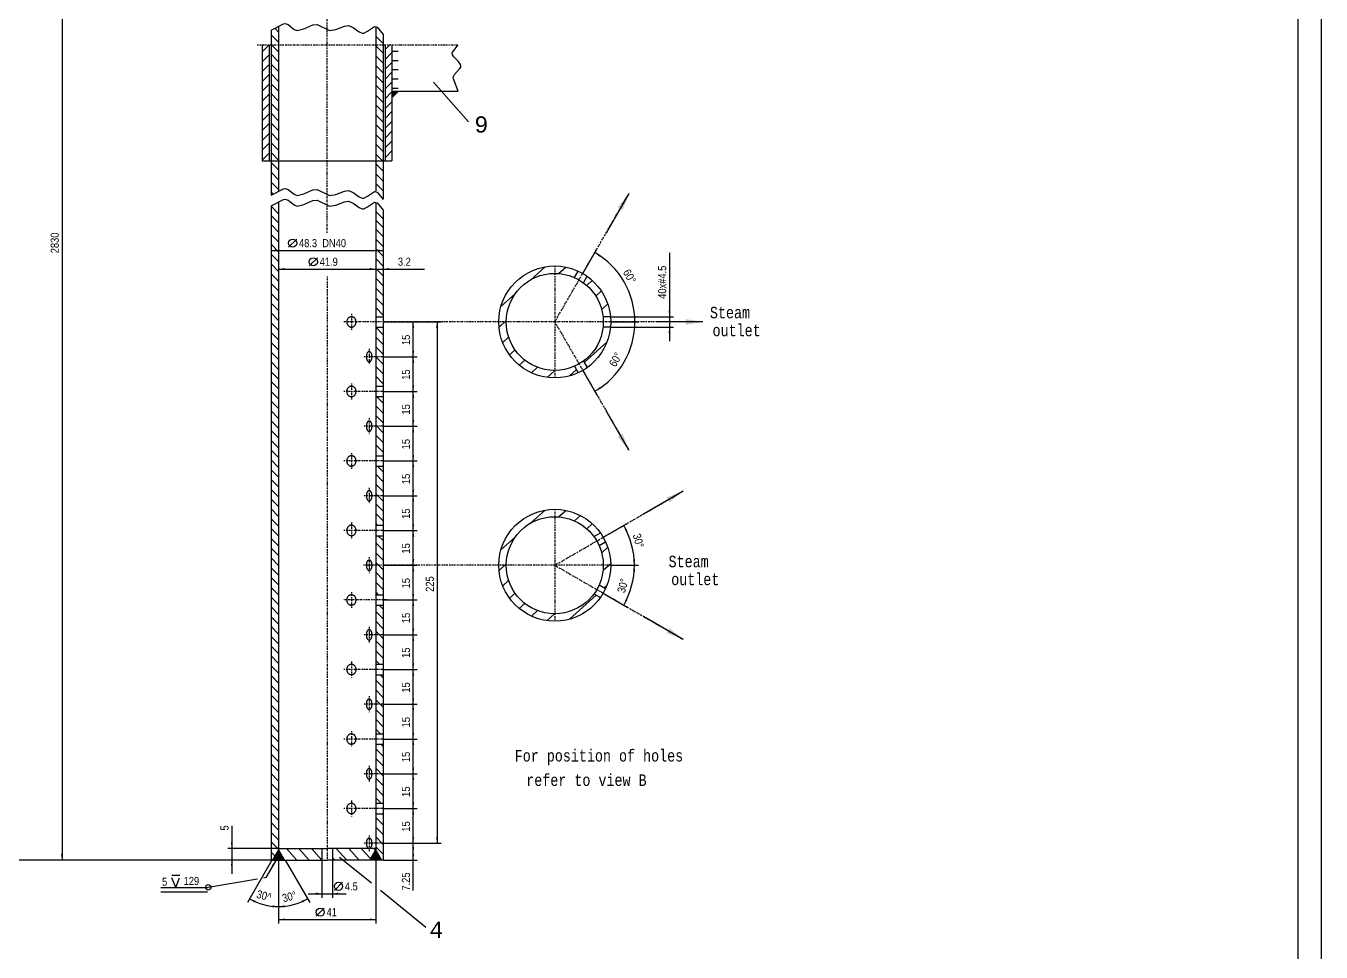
# Model space of a CAD drawing. Extents: x -1016 to 81, y 51 to 1250.
# Drawn here: x -734 to -176, y 479 to 879 of the extents above; entities that cross this region are included whole.
import ezdxf
from ezdxf.enums import TextEntityAlignment as Align

# ---------------------------------------------------------------- set-up
doc = ezdxf.new("R2010")
doc.units = 0
doc.header["$MEASUREMENT"] = 0
doc.linetypes.add('DASHDOT', pattern=[1, 0.5, -0.25, 0, -0.25])
doc.linetypes.add('HIDDEN', pattern=[0.375, 0.25, -0.125])
for name, color, linetype in [('1', 7, 'CONTINUOUS'), ('10', 7, 'CONTINUOUS'), ('15', 7, 'CONTINUOUS'), ('17', 7, 'CONTINUOUS')]:
    doc.layers.add(name, color=color, linetype=linetype)
doc.styles.add('MONOTXT', font='MONOTXT', dxfattribs={"height": 0.2})
doc.styles.get("Standard").update_dxf_attribs({"font": 'txt', "height": 0.2})

msp = doc.modelspace()

# ---------------------------------------------------------------- linework, layer by layer
at = {"layer": '1', "color": 253, "linetype": 'Continuous'}
msp.add_lwpolyline([(-1006.46, 70.59), (-185.46, 70.59), (-185.46, 1239.59), (-1006.46, 1239.59), (-1006.46, 70.59)], dxfattribs=at)
at = {"layer": '10', "color": 2, "linetype": 'DASHDOT'}
for p, q in [((-604.48, 789.27), (-604.48, 999.55)), ((-634.67, 870.28), (-547.89, 870.28)), ((-506.25, 750.76), (-474.29, 806.12)), ((-506.26, 774.91), (-506.25, 750.76)), ((-604.48, 770.38), (-604.48, 518.51)), ((-530.41, 750.76), (-597.31, 750.76)), ((-593.99, 754.19), (-593.99, 750.76)), ((-593.99, 750.76), (-593.99, 747.34)), ((-506.25, 750.76), (-530.41, 750.76)), ((-442.33, 750.76), (-506.25, 750.76)), ((-506.25, 750.76), (-474.29, 695.4)), ((-506.25, 750.76), (-506.25, 726.61)), ((-586.33, 739.18), (-586.33, 735.76)), ((-580.33, 735.76), (-588.84, 735.76)), ((-586.33, 735.76), (-586.33, 732.34)), ((-593.99, 724.19), (-593.99, 720.76)), ((-580.33, 720.76), (-597.31, 720.76)), ((-593.99, 720.76), (-593.99, 717.34)), ((-580.33, 705.76), (-588.84, 705.76)), ((-586.33, 709.18), (-586.33, 705.76)), ((-586.33, 705.76), (-586.33, 702.34)), ((-593.99, 694.18), (-593.99, 690.76)), ((-580.33, 690.76), (-597.32, 690.76)), ((-593.99, 690.76), (-593.99, 687.34)), ((-586.33, 679.18), (-586.33, 675.76)), ((-506.26, 645.76), (-450.89, 677.72)), ((-580.33, 675.76), (-588.84, 675.76)), ((-586.33, 675.76), (-586.33, 672.34)), ((-506.26, 669.91), (-506.26, 645.76)), ((-580.33, 660.76), (-597.32, 660.76)), ((-594, 664.19), (-594, 660.76)), ((-594, 660.76), (-594, 657.34)), ((-586.33, 649.18), (-586.33, 645.76)), ((-530.41, 645.76), (-588.84, 645.76)), ((-586.33, 645.76), (-586.33, 642.34)), ((-506.26, 645.76), (-530.41, 645.76)), ((-482.11, 645.76), (-506.26, 645.76)), ((-506.26, 645.76), (-450.89, 613.79)), ((-506.26, 645.76), (-506.26, 621.61)), ((-594, 634.18), (-594, 630.76)), ((-578.38, 630.76), (-597.33, 630.76)), ((-594, 630.76), (-594, 627.34)), ((-580.33, 615.76), (-588.84, 615.76)), ((-586.34, 619.18), (-586.34, 615.76)), ((-586.34, 615.76), (-586.34, 612.34)), ((-594, 604.18), (-594, 600.76)), ((-580.33, 600.76), (-597.33, 600.76)), ((-594, 600.76), (-594, 597.34)), ((-586.34, 589.19), (-586.34, 585.76)), ((-580.33, 585.76), (-588.84, 585.76)), ((-586.34, 585.76), (-586.34, 582.34)), ((-580.33, 570.76), (-597.33, 570.76)), ((-594.01, 574.18), (-594.01, 570.76)), ((-594.01, 570.76), (-594.01, 567.34)), ((-586.34, 559.19), (-586.34, 555.76)), ((-580.33, 555.76), (-588.85, 555.76)), ((-586.34, 555.76), (-586.34, 552.34)), ((-594.01, 544.19), (-594.01, 540.76)), ((-580.33, 540.76), (-597.33, 540.76)), ((-594.01, 540.76), (-594.01, 537.34)), ((-580.33, 525.76), (-588.85, 525.76)), ((-586.34, 529.19), (-586.34, 525.76)), ((-586.34, 525.76), (-586.34, 522.34))]:
    msp.add_line(p, q, dxfattribs=at)
at = {"layer": '10', "color": 3, "linetype": 'Continuous'}
for p, q in [((-625.43, 875.8), (-627.1, 877.47)), ((-625.43, 878.31), (-625.43, 807.15)), ((-583.53, 878.33), (-583.53, 807.15)), ((-628.63, 876.76), (-628.63, 805.48)), ((-625.43, 871.55), (-628.61, 874.73)), ((-580.35, 870.94), (-583.53, 874.12)), ((-580.33, 874.92), (-580.33, 803.71)), ((-632.48, 870.28), (-632.48, 820.28)), ((-632.48, 867.31), (-629.51, 870.28)), ((-629.48, 870.28), (-629.48, 820.28)), ((-625.43, 867.31), (-628.61, 870.49)), ((-625.43, 863.07), (-628.61, 866.25)), ((-580.35, 866.7), (-583.53, 869.88)), ((-579.49, 870.28), (-579.49, 820.28)), ((-579.49, 868.27), (-577.47, 870.28)), ((-579.49, 864.03), (-576.49, 867.03)), ((-576.49, 870.28), (-576.49, 820.28)), ((-576.49, 867.63), (-573.77, 867.63)), ((-632.48, 863.06), (-629.48, 866.06)), ((-632.48, 858.82), (-629.48, 861.82)), ((-625.43, 858.82), (-628.62, 862.01)), ((-580.35, 862.45), (-583.53, 865.63)), ((-580.35, 858.21), (-583.53, 861.39)), ((-579.49, 859.78), (-576.49, 862.78)), ((-576.49, 863.63), (-573.77, 863.63)), ((-632.48, 854.58), (-629.48, 857.58)), ((-625.43, 854.58), (-628.62, 857.76)), ((-580.35, 853.96), (-583.53, 857.15)), ((-579.49, 855.54), (-576.49, 858.54)), ((-576.49, 859.63), (-573.77, 859.63)), ((-576.49, 855.63), (-573.77, 855.63)), ((-632.48, 850.34), (-629.48, 853.34)), ((-625.43, 850.34), (-628.62, 853.52)), ((-580.34, 849.72), (-583.53, 852.9)), ((-579.49, 851.3), (-576.49, 854.3)), ((-579.49, 847.06), (-576.49, 850.06)), ((-576.49, 851.63), (-573.77, 851.63)), ((-576.49, 850.28), (-547.89, 850.28)), ((-632.48, 846.09), (-629.48, 849.09)), ((-632.48, 841.85), (-629.48, 844.85)), ((-625.43, 846.1), (-628.62, 849.28)), ((-625.43, 841.85), (-628.62, 845.04)), ((-580.34, 845.48), (-583.53, 848.66)), ((-580.34, 841.23), (-583.53, 844.42)), ((-579.49, 842.81), (-576.49, 845.81)), ((-632.48, 837.61), (-629.48, 840.61)), ((-625.43, 837.61), (-628.62, 840.8)), ((-580.34, 836.99), (-583.53, 840.18)), ((-579.49, 838.57), (-576.49, 841.57)), ((-632.48, 833.37), (-629.48, 836.37)), ((-625.43, 833.37), (-628.62, 836.56)), ((-580.34, 832.74), (-583.53, 835.93)), ((-579.49, 834.33), (-576.49, 837.33)), ((-579.49, 830.09), (-576.49, 833.09)), ((-632.48, 829.12), (-629.48, 832.12)), ((-632.48, 824.88), (-629.48, 827.88)), ((-625.43, 829.13), (-628.62, 832.32)), ((-625.43, 824.88), (-628.62, 828.08)), ((-580.34, 828.5), (-583.53, 831.69)), ((-580.34, 824.26), (-583.53, 827.45)), ((-579.49, 825.84), (-576.49, 828.84)), ((-632.48, 820.64), (-629.48, 823.64)), ((-625.43, 820.64), (-628.62, 823.83)), ((-580.34, 820.01), (-583.53, 823.21)), ((-579.49, 821.6), (-576.49, 824.6)), ((-632.48, 820.28), (-628.63, 820.28)), ((-625.43, 816.4), (-628.63, 819.59)), ((-580.33, 815.77), (-583.53, 818.96)), ((-580.33, 820.28), (-576.49, 820.28)), ((-576.56, 820.28), (-576.49, 820.36)), ((-625.43, 812.15), (-628.63, 815.35)), ((-625.43, 807.91), (-628.63, 811.11)), ((-580.33, 811.52), (-583.53, 814.72)), ((-580.33, 807.28), (-583.53, 810.48)), ((-627.72, 805.96), (-628.63, 806.87)), ((-628.63, 800.83), (-628.63, 518.51)), ((-625.43, 797.46), (-628.63, 800.66)), ((-625.43, 802.41), (-625.43, 518.51)), ((-583.53, 802.32), (-583.53, 518.51)), ((-625.43, 793.56), (-628.63, 796.76)), ((-580.33, 795.28), (-583.53, 798.48)), ((-580.33, 791.47), (-583.53, 794.67)), ((-580.33, 799.15), (-580.33, 518.51)), ((-625.43, 789.56), (-628.63, 792.76)), ((-625.43, 785.28), (-628.63, 788.48)), ((-580.33, 787.56), (-583.53, 790.76)), ((-625.43, 781.05), (-628.63, 784.25)), ((-580.33, 783.33), (-583.53, 786.53)), ((-625.43, 776.82), (-628.63, 780.02)), ((-580.33, 779.1), (-583.53, 782.3)), ((-580.33, 774.87), (-583.53, 778.07)), ((-625.43, 772.59), (-628.63, 775.79)), ((-625.43, 768.36), (-628.63, 771.56)), ((-580.33, 770.64), (-583.53, 773.84)), ((-625.43, 764.13), (-628.63, 767.33)), ((-580.33, 766.41), (-583.53, 769.61)), ((-625.43, 759.9), (-628.63, 763.1)), ((-580.33, 762.18), (-583.53, 765.38)), ((-580.33, 757.95), (-583.53, 761.15)), ((-625.43, 755.67), (-628.63, 758.87)), ((-625.43, 751.44), (-628.63, 754.64)), ((-580.33, 753.72), (-583.53, 756.92)), ((-625.43, 747.21), (-628.63, 750.41)), ((-583.51, 753.01), (-580.31, 753.01)), ((-625.43, 742.98), (-628.63, 746.18)), ((-580.33, 745.26), (-583.53, 748.46)), ((-580.33, 741.03), (-583.53, 744.23)), ((-583.51, 748.51), (-580.31, 748.51)), ((-625.43, 738.75), (-628.63, 741.95)), ((-625.43, 734.52), (-628.63, 737.72)), ((-580.33, 736.8), (-583.53, 740)), ((-625.43, 730.29), (-628.63, 733.49)), ((-580.33, 732.57), (-583.53, 735.77)), ((-625.43, 726.06), (-628.63, 729.26)), ((-580.33, 728.34), (-583.53, 731.54)), ((-580.33, 724.11), (-583.53, 727.31)), ((-625.43, 721.83), (-628.63, 725.03)), ((-583.51, 723.01), (-580.31, 723.01)), ((-625.43, 717.6), (-628.63, 720.8)), ((-625.43, 713.37), (-628.63, 716.57)), ((-583.51, 718.51), (-580.31, 718.51)), ((-580.33, 715.65), (-583.19, 718.51)), ((-625.43, 709.14), (-628.63, 712.34)), ((-580.33, 711.42), (-583.53, 714.62)), ((-580.33, 707.19), (-583.53, 710.39)), ((-625.43, 704.91), (-628.63, 708.11)), ((-580.33, 702.96), (-583.53, 706.16)), ((-625.43, 700.68), (-628.63, 703.88)), ((-625.43, 696.45), (-628.63, 699.65)), ((-580.33, 698.73), (-583.53, 701.93)), ((-625.43, 692.22), (-628.63, 695.42)), ((-580.33, 694.5), (-583.53, 697.7)), ((-583.07, 693.01), (-583.53, 693.47)), ((-583.52, 693.01), (-580.32, 693.01)), ((-625.43, 687.99), (-628.63, 691.19)), ((-583.52, 688.51), (-580.32, 688.51)), ((-580.33, 686.04), (-582.8, 688.51)), ((-625.43, 683.76), (-628.63, 686.96)), ((-625.43, 679.53), (-628.63, 682.73)), ((-580.33, 681.81), (-583.53, 685.01)), ((-625.43, 675.3), (-628.63, 678.5)), ((-580.33, 677.58), (-583.53, 680.78)), ((-580.33, 673.35), (-583.53, 676.55)), ((-625.43, 671.07), (-628.63, 674.27)), ((-580.33, 669.12), (-583.53, 672.32)), ((-625.43, 666.84), (-628.63, 670.04)), ((-625.43, 662.61), (-628.63, 665.81)), ((-580.33, 664.89), (-583.53, 668.09)), ((-625.43, 658.38), (-628.63, 661.58)), ((-582.68, 663.01), (-583.53, 663.86)), ((-583.52, 663.01), (-580.32, 663.01)), ((-625.43, 654.15), (-628.63, 657.35)), ((-580.33, 652.2), (-583.53, 655.4)), ((-583.52, 658.51), (-580.32, 658.51)), ((-580.33, 656.43), (-582.41, 658.51)), ((-625.43, 649.92), (-628.63, 653.12)), ((-625.43, 645.69), (-628.63, 648.89)), ((-580.33, 647.97), (-583.53, 651.17)), ((-625.43, 641.46), (-628.63, 644.66)), ((-580.33, 643.74), (-583.53, 646.94)), ((-580.33, 639.51), (-583.53, 642.71)), ((-625.43, 637.23), (-628.63, 640.43)), ((-580.33, 635.28), (-583.53, 638.48)), ((-625.43, 633), (-628.63, 636.2)), ((-625.43, 628.77), (-628.63, 631.97)), ((-582.29, 633.01), (-583.53, 634.25)), ((-583.52, 633.01), (-580.32, 633.01)), ((-625.43, 624.54), (-628.63, 627.74)), ((-583.52, 628.51), (-580.32, 628.51)), ((-580.33, 626.82), (-582.02, 628.51)), ((-625.43, 620.31), (-628.63, 623.51)), ((-580.33, 622.59), (-583.53, 625.79)), ((-580.33, 618.36), (-583.53, 621.56)), ((-625.43, 616.08), (-628.63, 619.28)), ((-625.43, 611.85), (-628.63, 615.05)), ((-580.33, 614.13), (-583.53, 617.33)), ((-625.43, 607.62), (-628.63, 610.82)), ((-580.33, 609.9), (-583.53, 613.1)), ((-625.43, 603.39), (-628.63, 606.59)), ((-580.33, 605.67), (-583.53, 608.87)), ((-581.9, 603.01), (-583.53, 604.64)), ((-625.43, 599.16), (-628.63, 602.36)), ((-625.43, 594.93), (-628.63, 598.13)), ((-583.53, 603.01), (-580.33, 603.01)), ((-583.53, 598.51), (-580.33, 598.51)), ((-580.33, 597.21), (-581.63, 598.51)), ((-625.43, 590.7), (-628.63, 593.9)), ((-580.33, 592.98), (-583.53, 596.18)), ((-625.43, 586.47), (-628.63, 589.67)), ((-580.33, 588.75), (-583.53, 591.95)), ((-580.33, 584.52), (-583.53, 587.72)), ((-625.43, 582.24), (-628.63, 585.44)), ((-580.33, 580.29), (-583.53, 583.49)), ((-625.43, 578.01), (-628.63, 581.21)), ((-625.43, 573.78), (-628.63, 576.98)), ((-580.33, 576.06), (-583.53, 579.26)), ((-625.43, 569.55), (-628.63, 572.75)), ((-581.51, 573.01), (-583.53, 575.03)), ((-583.53, 573.01), (-580.33, 573.01)), ((-625.43, 565.32), (-628.63, 568.52)), ((-583.53, 568.51), (-580.33, 568.51)), ((-580.33, 563.37), (-583.53, 566.57)), ((-580.33, 567.6), (-581.24, 568.51)), ((-625.43, 561.09), (-628.63, 564.29)), ((-625.43, 556.86), (-628.63, 560.06)), ((-580.33, 559.14), (-583.53, 562.34)), ((-625.43, 552.63), (-628.63, 555.83)), ((-580.33, 554.91), (-583.53, 558.11)), ((-580.33, 550.68), (-583.53, 553.88)), ((-625.43, 548.4), (-628.63, 551.6)), ((-580.33, 546.45), (-583.53, 549.65)), ((-625.43, 544.17), (-628.63, 547.37)), ((-625.43, 539.94), (-628.63, 543.14)), ((-581.12, 543.01), (-583.53, 545.42)), ((-583.53, 543.01), (-580.33, 543.01)), ((-625.43, 535.71), (-628.63, 538.91)), ((-583.53, 538.51), (-580.33, 538.51)), ((-580.33, 533.76), (-583.53, 536.96)), ((-580.33, 537.99), (-580.85, 538.51)), ((-625.43, 531.48), (-628.63, 534.68)), ((-580.33, 529.53), (-583.53, 532.73)), ((-625.43, 527.25), (-628.63, 530.45)), ((-625.43, 523.17), (-628.63, 526.38)), ((-580.33, 525.3), (-583.53, 528.5)), ((-627.16, 520.52), (-628.63, 521.99)), ((-625.43, 523.51), (-604.48, 523.51)), ((-606.73, 523.51), (-606.73, 518.51)), ((-583.53, 523.51), (-604.48, 523.51)), ((-602.23, 523.51), (-602.23, 518.51)), ((-580.33, 521.07), (-583.53, 524.27)), ((-628.63, 518.51), (-604.48, 518.51)), ((-580.33, 518.51), (-604.48, 518.51))]:
    msp.add_line(p, q, dxfattribs=at)
at = {"layer": '10', "color": 3, "linetype": 'HIDDEN'}
msp.add_line((-628.63, 820.28), (-580.33, 820.28), dxfattribs=at)
at = {"layer": '10', "color": 92, "linetype": 'Continuous'}
for p, q in [((-516.58, 768.99), (-510.4, 774.55)), ((-504.66, 771.65), (-501.55, 774.45)), ((-497.79, 769.92), (-496.18, 772.71)), ((-493.89, 767.67), (-492.28, 770.46)), ((-492.44, 766.51), (-489.95, 768.74)), ((-529.48, 757.37), (-523.31, 762.93)), ((-488.54, 761.94), (-486.13, 764.11)), ((-486.01, 756.15), (-483.38, 758.51)), ((-530.31, 748.56), (-527.2, 751.36)), ((-482.21, 753.01), (-485.43, 753.01)), ((-528.73, 741.91), (-526.16, 744.22)), ((-482.21, 748.51), (-485.43, 748.51)), ((-525.75, 736.51), (-523.36, 738.66)), ((-493.53, 733.23), (-483.73, 742.05)), ((-521.64, 732.14), (-519.23, 734.31)), ((-493.89, 733.85), (-492.28, 731.06)), ((-516.36, 728.82), (-513.73, 731.19)), ((-509.59, 726.84), (-506.29, 729.81)), ((-499.95, 727.45), (-496.95, 730.14)), ((-497.79, 731.6), (-496.18, 728.81)), ((-516.58, 663.99), (-510.4, 669.55)), ((-504.66, 666.65), (-501.55, 669.45)), ((-497.67, 664.87), (-495.1, 667.18)), ((-492.44, 661.5), (-489.96, 663.74)), ((-489.34, 658.12), (-486.56, 659.73)), ((-529.49, 652.37), (-523.31, 657.93)), ((-487.09, 654.22), (-484.31, 655.83)), ((-486.01, 651.15), (-483.38, 653.51)), ((-530.31, 643.55), (-527.2, 646.35)), ((-485.42, 643.61), (-482.12, 646.57)), ((-528.73, 636.9), (-526.16, 639.22)), ((-487.09, 637.29), (-484.31, 635.68)), ((-525.75, 631.51), (-523.36, 633.66)), ((-499.95, 622.45), (-488.4, 632.85)), ((-489.34, 633.39), (-486.56, 631.79)), ((-484.88, 636.01), (-483.73, 637.05)), ((-521.64, 627.14), (-519.23, 629.31)), ((-516.36, 623.82), (-513.73, 626.19)), ((-509.59, 621.84), (-506.3, 624.81)), ((-622.05, 523.51), (-617.55, 518.51)), ((-616.67, 523.51), (-612.17, 518.51)), ((-611.29, 523.51), (-606.79, 518.51)), ((-600.52, 523.51), (-596.02, 518.51)), ((-595.14, 523.51), (-590.64, 518.51)), ((-589.76, 523.51), (-585.96, 519.3)), ((-584.38, 523.51), (-583.86, 522.94)), ((-602.23, 519.43), (-601.4, 518.51))]:
    msp.add_line(p, q, dxfattribs=at)
at = {"layer": '10', "color": 253, "linetype": 'Continuous'}
msp.add_lwpolyline([(-1016.34, 1249.42), (-175.59, 1249.42), (-175.59, 60.77), (-1016.34, 60.77), (-1016.34, 1249.42)], dxfattribs=at)
at = {"layer": '10', "color": 3, "linetype": 'Continuous'}
for points in [[(-628.63, 876.7), (-623.28, 879.39), (-622.63, 879.56), (-621.33, 879.1), (-618.71, 877.03), (-617.39, 876.52), (-614.58, 877.21), (-610.69, 878.93), (-608.8, 879.17), (-603.41, 876.48), (-600.71, 876.97), (-597.02, 878.43), (-595.25, 878.64), (-593.26, 877.79), (-590.7, 875.91), (-589.39, 875.38), (-588.67, 875.44), (-587.12, 876.29), (-584.07, 878.31), (-582.89, 877.95), (-580.33, 874.82)], [(-547.89, 850.28), (-549.93, 855.65), (-550.03, 856.3), (-549.94, 856.72), (-549.48, 857.55), (-547.31, 859.95), (-546.85, 860.75), (-546.76, 861.15), (-546.88, 861.85), (-547.94, 863.28), (-549.83, 865.18), (-550.45, 866.1), (-550.53, 866.97), (-550.3, 867.39), (-547.89, 870.28)], [(-628.63, 805.5), (-623.29, 808.2), (-622.64, 808.36), (-621.33, 807.91), (-618.71, 805.84), (-617.4, 805.33), (-614.58, 806.02), (-610.7, 807.73), (-608.8, 807.98), (-603.42, 805.28), (-600.72, 805.77), (-597.02, 807.23), (-595.25, 807.44), (-593.27, 806.59), (-590.7, 804.71), (-589.4, 804.19), (-588.68, 804.24), (-587.12, 805.1), (-584.08, 807.12), (-582.9, 806.75), (-580.33, 803.63)], [(-628.63, 800.9), (-623.28, 803.59), (-622.63, 803.76), (-621.33, 803.31), (-618.71, 801.23), (-617.39, 800.72), (-614.58, 801.41), (-610.69, 803.13), (-608.8, 803.37), (-603.41, 800.68), (-600.71, 801.17), (-597.02, 802.63), (-595.25, 802.84), (-593.26, 801.99), (-590.7, 800.11), (-589.39, 799.58), (-588.67, 799.64), (-587.12, 800.49), (-584.07, 802.51), (-582.89, 802.15), (-580.33, 799.02)]]:
    msp.add_lwpolyline(points, dxfattribs=at)
at = {"layer": '10', "color": 92, "linetype": 'Continuous'}
for points in [[(-593.99, 753.01, 0.054821), (-594.38, 752.96, 0.053816), (-594.75, 752.84, 0.052052), (-595.1, 752.63, 0.049911), (-595.4, 752.35, 0.047782), (-595.65, 752.01, 0.045969), (-595.84, 751.62, 0.044671), (-595.95, 751.2, 0.043998), (-595.99, 750.76, 0.043998), (-595.95, 750.32, 0.044671), (-595.84, 749.9, 0.045969), (-595.65, 749.51, 0.047782), (-595.4, 749.17, 0.049911), (-595.1, 748.89, 0.052052), (-594.75, 748.69, 0.053816), (-594.38, 748.56, 0.054821), (-593.98, 748.52, 0.054821), (-593.59, 748.56, 0.053816), (-593.22, 748.69, 0.052052), (-592.87, 748.89, 0.049911), (-592.57, 749.17, 0.047782), (-592.32, 749.51, 0.045969), (-592.13, 749.9, 0.044671), (-592.02, 750.32, 0.043998), (-591.98, 750.76, 0.043998), (-592.02, 751.2, 0.044671), (-592.13, 751.62, 0.045969), (-592.32, 752.01, 0.047782), (-592.57, 752.35, 0.049911), (-592.87, 752.63, 0.052052), (-593.22, 752.84, 0.053816), (-593.59, 752.96, 0.054821)], [(-586.33, 738.02, 0.087706), (-586.57, 737.97, 0.075121), (-586.8, 737.85, 0.059244), (-587.01, 737.64, 0.046338), (-587.2, 737.36, 0.037461), (-587.35, 737.01, 0.031814), (-587.47, 736.62, 0.02852), (-587.54, 736.2, 0.027005), (-587.56, 735.76, 0.027005), (-587.54, 735.32, 0.02852), (-587.47, 734.9, 0.031814), (-587.35, 734.51, 0.037461), (-587.2, 734.17, 0.046338), (-587.01, 733.89, 0.059244), (-586.8, 733.68, 0.075121), (-586.57, 733.55, 0.087706), (-586.33, 733.5, 0.087706), (-586.09, 733.55, 0.075121), (-585.86, 733.68, 0.059244), (-585.65, 733.89, 0.046338), (-585.46, 734.17, 0.037461), (-585.31, 734.51, 0.031814), (-585.19, 734.9, 0.02852), (-585.12, 735.32, 0.027005), (-585.1, 735.76, 0.027005), (-585.12, 736.2, 0.02852), (-585.19, 736.62, 0.031814), (-585.31, 737.01, 0.037461), (-585.46, 737.36, 0.046338), (-585.65, 737.64, 0.059244), (-585.86, 737.85, 0.075121), (-586.09, 737.97, 0.087706)], [(-593.99, 723.01, 0.054821), (-594.38, 722.96, 0.053816), (-594.76, 722.84, 0.052052), (-595.1, 722.63, 0.049911), (-595.41, 722.35, 0.047782), (-595.66, 722.01, 0.045969), (-595.84, 721.62, 0.044671), (-595.96, 721.2, 0.043998), (-596, 720.76, 0.043998), (-595.96, 720.32, 0.044671), (-595.84, 719.9, 0.045969), (-595.66, 719.51, 0.047782), (-595.41, 719.17, 0.049911), (-595.1, 718.89, 0.052052), (-594.76, 718.69, 0.053816), (-594.38, 718.56, 0.054821), (-593.99, 718.52, 0.054821), (-593.6, 718.56, 0.053816), (-593.22, 718.69, 0.052052), (-592.87, 718.89, 0.049911), (-592.57, 719.17, 0.047782), (-592.32, 719.51, 0.045969), (-592.13, 719.9, 0.044671), (-592.02, 720.32, 0.043998), (-591.98, 720.76, 0.043998), (-592.02, 721.2, 0.044671), (-592.13, 721.62, 0.045969), (-592.32, 722.01, 0.047782), (-592.57, 722.35, 0.049911), (-592.87, 722.63, 0.052052), (-593.22, 722.84, 0.053816), (-593.6, 722.96, 0.054821)], [(-586.33, 708.02, 0.087706), (-586.57, 707.97, 0.075121), (-586.8, 707.85, 0.059244), (-587.01, 707.64, 0.046338), (-587.2, 707.36, 0.037461), (-587.35, 707.01, 0.031814), (-587.47, 706.62, 0.02852), (-587.54, 706.2, 0.027005), (-587.56, 705.76, 0.027005), (-587.54, 705.32, 0.02852), (-587.47, 704.9, 0.031814), (-587.35, 704.51, 0.037461), (-587.2, 704.17, 0.046338), (-587.01, 703.88, 0.059244), (-586.8, 703.68, 0.075121), (-586.57, 703.55, 0.087706), (-586.33, 703.5, 0.087706), (-586.09, 703.55, 0.075121), (-585.86, 703.68, 0.059244), (-585.65, 703.88, 0.046338), (-585.46, 704.17, 0.037461), (-585.31, 704.51, 0.031814), (-585.19, 704.9, 0.02852), (-585.12, 705.32, 0.027005), (-585.1, 705.76, 0.027005), (-585.12, 706.2, 0.02852), (-585.19, 706.62, 0.031814), (-585.31, 707.01, 0.037461), (-585.46, 707.36, 0.046338), (-585.65, 707.64, 0.059244), (-585.86, 707.85, 0.075121), (-586.09, 707.97, 0.087706)], [(-593.99, 693.01, 0.054821), (-594.38, 692.96, 0.053816), (-594.76, 692.84, 0.052052), (-595.11, 692.63, 0.049911), (-595.41, 692.35, 0.047782), (-595.66, 692.01, 0.045969), (-595.85, 691.62, 0.044671), (-595.96, 691.2, 0.043998), (-596, 690.76, 0.043998), (-595.96, 690.32, 0.044671), (-595.85, 689.9, 0.045969), (-595.66, 689.51, 0.047782), (-595.41, 689.17, 0.049911), (-595.11, 688.89, 0.052052), (-594.76, 688.69, 0.053816), (-594.38, 688.56, 0.054821), (-593.99, 688.51, 0.054821), (-593.6, 688.56, 0.053816), (-593.22, 688.69, 0.052052), (-592.88, 688.89, 0.049911), (-592.57, 689.17, 0.047782), (-592.32, 689.51, 0.045969), (-592.14, 689.9, 0.044671), (-592.02, 690.32, 0.043998), (-591.99, 690.76, 0.043998), (-592.02, 691.2, 0.044671), (-592.14, 691.62, 0.045969), (-592.32, 692.01, 0.047782), (-592.57, 692.35, 0.049911), (-592.88, 692.63, 0.052052), (-593.22, 692.84, 0.053816), (-593.6, 692.96, 0.054821)], [(-586.33, 678.02, 0.087706), (-586.57, 677.97, 0.075121), (-586.8, 677.85, 0.059244), (-587.02, 677.64, 0.046338), (-587.2, 677.36, 0.037461), (-587.35, 677.01, 0.031814), (-587.47, 676.62, 0.02852), (-587.54, 676.2, 0.027005), (-587.56, 675.76, 0.027005), (-587.54, 675.32, 0.02852), (-587.47, 674.9, 0.031814), (-587.35, 674.51, 0.037461), (-587.2, 674.17, 0.046338), (-587.02, 673.88, 0.059244), (-586.8, 673.68, 0.075121), (-586.57, 673.55, 0.087706), (-586.33, 673.5, 0.087706), (-586.09, 673.55, 0.075121), (-585.86, 673.68, 0.059244), (-585.65, 673.88, 0.046338), (-585.46, 674.17, 0.037461), (-585.31, 674.51, 0.031814), (-585.2, 674.9, 0.02852), (-585.13, 675.32, 0.027005), (-585.1, 675.76, 0.027005), (-585.13, 676.2, 0.02852), (-585.2, 676.62, 0.031814), (-585.31, 677.01, 0.037461), (-585.46, 677.36, 0.046338), (-585.65, 677.64, 0.059244), (-585.86, 677.85, 0.075121), (-586.09, 677.97, 0.087706)], [(-594, 663.01, 0.054821), (-594.39, 662.96, 0.053816), (-594.76, 662.84, 0.052052), (-595.11, 662.63, 0.049911), (-595.41, 662.35, 0.047782), (-595.66, 662.01, 0.045969), (-595.85, 661.62, 0.044671), (-595.96, 661.2, 0.043998), (-596, 660.76, 0.043998), (-595.96, 660.32, 0.044671), (-595.85, 659.9, 0.045969), (-595.66, 659.51, 0.047782), (-595.41, 659.17, 0.049911), (-595.11, 658.89, 0.052052), (-594.76, 658.69, 0.053816), (-594.39, 658.56, 0.054821), (-594, 658.51, 0.054821), (-593.6, 658.56, 0.053816), (-593.23, 658.69, 0.052052), (-592.88, 658.89, 0.049911), (-592.58, 659.17, 0.047782), (-592.33, 659.51, 0.045969), (-592.14, 659.9, 0.044671), (-592.03, 660.32, 0.043998), (-591.99, 660.76, 0.043998), (-592.03, 661.2, 0.044671), (-592.14, 661.62, 0.045969), (-592.33, 662.01, 0.047782), (-592.58, 662.35, 0.049911), (-592.88, 662.63, 0.052052), (-593.23, 662.84, 0.053816), (-593.6, 662.96, 0.054821)], [(-586.33, 648.02, 0.087706), (-586.57, 647.97, 0.075121), (-586.8, 647.85, 0.059244), (-587.02, 647.64, 0.046338), (-587.2, 647.36, 0.037461), (-587.36, 647.01, 0.031814), (-587.47, 646.62, 0.02852), (-587.54, 646.2, 0.027005), (-587.56, 645.76, 0.027005), (-587.54, 645.32, 0.02852), (-587.47, 644.9, 0.031814), (-587.36, 644.51, 0.037461), (-587.2, 644.17, 0.046338), (-587.02, 643.88, 0.059244), (-586.8, 643.68, 0.075121), (-586.57, 643.55, 0.087706), (-586.33, 643.5, 0.087706), (-586.09, 643.55, 0.075121), (-585.86, 643.68, 0.059244), (-585.65, 643.88, 0.046338), (-585.46, 644.17, 0.037461), (-585.31, 644.51, 0.031814), (-585.2, 644.9, 0.02852), (-585.13, 645.32, 0.027005), (-585.1, 645.76, 0.027005), (-585.13, 646.2, 0.02852), (-585.2, 646.62, 0.031814), (-585.31, 647.01, 0.037461), (-585.46, 647.36, 0.046338), (-585.65, 647.64, 0.059244), (-585.86, 647.85, 0.075121), (-586.09, 647.97, 0.087706)], [(-594, 633.01, 0.054821), (-594.39, 632.96, 0.053816), (-594.77, 632.84, 0.052052), (-595.11, 632.63, 0.049911), (-595.42, 632.35, 0.047782), (-595.67, 632.01, 0.045969), (-595.85, 631.62, 0.044671), (-595.97, 631.2, 0.043998), (-596.01, 630.76, 0.043998), (-595.97, 630.32, 0.044671), (-595.85, 629.9, 0.045969), (-595.67, 629.51, 0.047782), (-595.42, 629.17, 0.049911), (-595.11, 628.89, 0.052052), (-594.77, 628.69, 0.053816), (-594.39, 628.56, 0.054821), (-594, 628.51, 0.054821), (-593.61, 628.56, 0.053816), (-593.23, 628.69, 0.052052), (-592.88, 628.89, 0.049911), (-592.58, 629.17, 0.047782), (-592.33, 629.51, 0.045969), (-592.15, 629.9, 0.044671), (-592.03, 630.32, 0.043998), (-591.99, 630.76, 0.043998), (-592.03, 631.2, 0.044671), (-592.15, 631.62, 0.045969), (-592.33, 632.01, 0.047782), (-592.58, 632.35, 0.049911), (-592.89, 632.63, 0.052052), (-593.23, 632.84, 0.053816), (-593.61, 632.96, 0.054821)], [(-586.34, 618.02, 0.087706), (-586.57, 617.97, 0.075121), (-586.81, 617.85, 0.059244), (-587.02, 617.64, 0.046338), (-587.2, 617.36, 0.037461), (-587.36, 617.01, 0.031814), (-587.47, 616.62, 0.02852), (-587.54, 616.2, 0.027005), (-587.56, 615.76, 0.027005), (-587.54, 615.32, 0.02852), (-587.47, 614.9, 0.031814), (-587.36, 614.51, 0.037461), (-587.2, 614.17, 0.046338), (-587.02, 613.88, 0.059244), (-586.81, 613.68, 0.075121), (-586.58, 613.55, 0.087706), (-586.34, 613.5, 0.087706), (-586.1, 613.55, 0.075121), (-585.86, 613.68, 0.059244), (-585.65, 613.88, 0.046338), (-585.47, 614.17, 0.037461), (-585.31, 614.51, 0.031814), (-585.2, 614.9, 0.02852), (-585.13, 615.32, 0.027005), (-585.11, 615.76, 0.027005), (-585.13, 616.2, 0.02852), (-585.2, 616.62, 0.031814), (-585.31, 617.01, 0.037461), (-585.47, 617.36, 0.046338), (-585.65, 617.64, 0.059244), (-585.86, 617.85, 0.075121), (-586.1, 617.97, 0.087706)], [(-594, 603.01, 0.054821), (-594.4, 602.96, 0.053816), (-594.77, 602.84, 0.052052), (-595.12, 602.63, 0.049911), (-595.42, 602.35, 0.047782), (-595.67, 602.01, 0.045969), (-595.86, 601.62, 0.044671), (-595.97, 601.2, 0.043998), (-596.01, 600.76, 0.043998), (-595.97, 600.32, 0.044671), (-595.86, 599.9, 0.045969), (-595.67, 599.51, 0.047782), (-595.42, 599.17, 0.049911), (-595.12, 598.89, 0.052052), (-594.77, 598.69, 0.053816), (-594.39, 598.56, 0.054821), (-594, 598.51, 0.054821), (-593.61, 598.56, 0.053816), (-593.24, 598.69, 0.052052), (-592.89, 598.89, 0.049911), (-592.58, 599.17, 0.047782), (-592.33, 599.51, 0.045969), (-592.15, 599.9, 0.044671), (-592.04, 600.32, 0.043998), (-592, 600.76, 0.043998), (-592.04, 601.2, 0.044671), (-592.15, 601.62, 0.045969), (-592.34, 602.01, 0.047782), (-592.59, 602.35, 0.049911), (-592.89, 602.63, 0.052052), (-593.24, 602.84, 0.053816), (-593.61, 602.96, 0.054821)], [(-586.34, 588.02, 0.087706), (-586.58, 587.97, 0.075121), (-586.81, 587.85, 0.059244), (-587.02, 587.64, 0.046338), (-587.21, 587.36, 0.037461), (-587.36, 587.01, 0.031814), (-587.47, 586.62, 0.02852), (-587.54, 586.2, 0.027005), (-587.57, 585.76, 0.027005), (-587.54, 585.32, 0.02852), (-587.47, 584.9, 0.031814), (-587.36, 584.51, 0.037461), (-587.21, 584.17, 0.046338), (-587.02, 583.88, 0.059244), (-586.81, 583.68, 0.075121), (-586.58, 583.55, 0.087706), (-586.34, 583.5, 0.087706), (-586.1, 583.55, 0.075121), (-585.87, 583.68, 0.059244), (-585.65, 583.88, 0.046338), (-585.47, 584.17, 0.037461), (-585.31, 584.51, 0.031814), (-585.2, 584.9, 0.02852), (-585.13, 585.32, 0.027005), (-585.11, 585.76, 0.027005), (-585.13, 586.2, 0.02852), (-585.2, 586.62, 0.031814), (-585.31, 587.01, 0.037461), (-585.47, 587.36, 0.046338), (-585.65, 587.64, 0.059244), (-585.87, 587.85, 0.075121), (-586.1, 587.97, 0.087706)], [(-594.01, 573.01, 0.054821), (-594.4, 572.96, 0.053816), (-594.78, 572.84, 0.052052), (-595.12, 572.63, 0.049911), (-595.43, 572.35, 0.047782), (-595.68, 572.01, 0.045969), (-595.86, 571.62, 0.044671), (-595.98, 571.2, 0.043998), (-596.01, 570.76, 0.043998), (-595.97, 570.32, 0.044671), (-595.86, 569.9, 0.045969), (-595.68, 569.51, 0.047782), (-595.43, 569.17, 0.049911), (-595.12, 568.89, 0.052052), (-594.77, 568.69, 0.053816), (-594.4, 568.56, 0.054821), (-594.01, 568.51, 0.054821), (-593.61, 568.56, 0.053816), (-593.24, 568.69, 0.052052), (-592.89, 568.89, 0.049911), (-592.59, 569.17, 0.047782), (-592.34, 569.51, 0.045969), (-592.15, 569.9, 0.044671), (-592.04, 570.32, 0.043998), (-592, 570.76, 0.043998), (-592.04, 571.2, 0.044671), (-592.15, 571.62, 0.045969), (-592.34, 572.01, 0.047782), (-592.59, 572.35, 0.049911), (-592.89, 572.63, 0.052052), (-593.24, 572.84, 0.053816), (-593.62, 572.96, 0.054821)], [(-586.34, 558.02, 0.087706), (-586.58, 557.97, 0.075121), (-586.81, 557.84, 0.059244), (-587.02, 557.64, 0.046338), (-587.21, 557.36, 0.037461), (-587.36, 557.01, 0.031814), (-587.47, 556.62, 0.02852), (-587.54, 556.2, 0.027005), (-587.57, 555.76, 0.027005), (-587.54, 555.32, 0.02852), (-587.47, 554.9, 0.031814), (-587.36, 554.51, 0.037461), (-587.21, 554.17, 0.046338), (-587.02, 553.88, 0.059244), (-586.81, 553.68, 0.075121), (-586.58, 553.55, 0.087706), (-586.34, 553.5, 0.087706), (-586.1, 553.55, 0.075121), (-585.87, 553.68, 0.059244), (-585.65, 553.88, 0.046338), (-585.47, 554.17, 0.037461), (-585.31, 554.51, 0.031814), (-585.2, 554.9, 0.02852), (-585.13, 555.32, 0.027005), (-585.11, 555.76, 0.027005), (-585.13, 556.2, 0.02852), (-585.2, 556.62, 0.031814), (-585.31, 557.01, 0.037461), (-585.47, 557.36, 0.046338), (-585.65, 557.64, 0.059244), (-585.87, 557.84, 0.075121), (-586.1, 557.97, 0.087706)], [(-594.01, 543.01, 0.054821), (-594.4, 542.96, 0.053816), (-594.78, 542.84, 0.052052), (-595.12, 542.63, 0.049911), (-595.43, 542.35, 0.047782), (-595.68, 542.01, 0.045969), (-595.86, 541.62, 0.044671), (-595.98, 541.2, 0.043998), (-596.01, 540.76, 0.043998), (-595.98, 540.32, 0.044671), (-595.86, 539.9, 0.045969), (-595.68, 539.51, 0.047782), (-595.43, 539.17, 0.049911), (-595.12, 538.89, 0.052052), (-594.78, 538.69, 0.053816), (-594.4, 538.56, 0.054821), (-594.01, 538.52, 0.054821), (-593.62, 538.56, 0.053816), (-593.24, 538.69, 0.052052), (-592.89, 538.89, 0.049911), (-592.59, 539.17, 0.047782), (-592.34, 539.51, 0.045969), (-592.15, 539.9, 0.044671), (-592.04, 540.32, 0.043998), (-592, 540.76, 0.043998), (-592.04, 541.2, 0.044671), (-592.15, 541.62, 0.045969), (-592.34, 542.01, 0.047782), (-592.59, 542.35, 0.049911), (-592.89, 542.63, 0.052052), (-593.24, 542.84, 0.053816), (-593.62, 542.96, 0.054821)], [(-586.34, 528.02, 0.087706), (-586.58, 527.97, 0.075121), (-586.81, 527.85, 0.059244), (-587.02, 527.64, 0.046338), (-587.21, 527.36, 0.037461), (-587.36, 527.02, 0.031814), (-587.48, 526.62, 0.02852), (-587.55, 526.2, 0.027005), (-587.57, 525.76, 0.027005), (-587.55, 525.32, 0.02852), (-587.48, 524.9, 0.031814), (-587.36, 524.51, 0.037461), (-587.21, 524.17, 0.046338), (-587.02, 523.89, 0.059244), (-586.81, 523.68, 0.075121), (-586.58, 523.55, 0.087706), (-586.34, 523.51, 0.087706), (-586.1, 523.55, 0.075121), (-585.87, 523.68, 0.059244), (-585.66, 523.89, 0.046338), (-585.47, 524.17, 0.037461), (-585.32, 524.51, 0.031814), (-585.2, 524.9, 0.02852), (-585.13, 525.32, 0.027005), (-585.11, 525.76, 0.027005), (-585.13, 526.2, 0.02852), (-585.2, 526.62, 0.031814), (-585.32, 527.02, 0.037461), (-585.47, 527.36, 0.046338), (-585.66, 527.64, 0.059244), (-585.87, 527.85, 0.075121), (-586.1, 527.97, 0.087706)]]:
    msp.add_lwpolyline(points, format="xyb", close=True, dxfattribs=at)
for centre, radius in [((-506.26, 750.76), 24.15), ((-506.26, 750.76), 20.95), ((-506.26, 645.76), 24.15), ((-506.26, 645.76), 20.95)]:
    msp.add_circle(centre, radius, dxfattribs=at)
at = {"layer": '10', "color": 3, "linetype": 'Continuous'}
msp.add_solid([(-573.32, 850.28), (-576.49, 850.28), (-576.49, 847.12)], dxfattribs=at)
at = {"layer": '10', "color": 92, "linetype": 'Continuous'}
for points in [[(-625.43, 523.51), (-622.54, 518.51), (-628.32, 518.51)], [(-583.53, 523.51), (-580.65, 518.51), (-586.42, 518.51)]]:
    msp.add_solid(points, dxfattribs=at)
at = {"layer": '15', "color": 1, "linetype": 'Continuous'}
for p, q in [((-718.86, 974.82), (-718.86, 518.51)), ((-558.62, 854.27), (-543.51, 837.13)), ((-474.29, 806.11), (-484.12, 789.08)), ((-628.63, 788.14), (-628.63, 779.87)), ((-580.33, 788.14), (-580.33, 779.87)), ((-621.12, 783.02), (-617.62, 786.52)), ((-628.63, 781.62), (-580.33, 781.62)), ((-625.43, 781.6), (-625.43, 771.83)), ((-612.19, 774.98), (-608.69, 778.48)), ((-583.53, 781.61), (-583.53, 771.85)), ((-583.53, 781.59), (-583.53, 771.83)), ((-580.33, 781.61), (-580.33, 771.85)), ((-494.18, 771.66), (-488.1, 782.19)), ((-456.75, 780.59), (-456.74, 742.5)), ((-625.43, 773.58), (-583.53, 773.58)), ((-589.53, 773.6), (-562.51, 773.59)), ((-580.33, 750.76), (-565.57, 750.76)), ((-580.33, 750.76), (-555.28, 750.76)), ((-567.33, 735.76), (-567.32, 750.76)), ((-557.03, 750.76), (-557.03, 525.76)), ((-482.21, 752.99), (-454.99, 753)), ((-482.1, 750.75), (-469.95, 750.75)), ((-442.33, 750.75), (-461.99, 750.75)), ((-482.21, 748.49), (-454.99, 748.5)), ((-580.33, 735.76), (-565.58, 735.76)), ((-567.33, 720.76), (-567.33, 735.76)), ((-494.18, 729.83), (-488.1, 719.3)), ((-580.33, 720.76), (-565.58, 720.76)), ((-567.33, 705.76), (-567.33, 720.76)), ((-474.29, 695.38), (-484.12, 712.41)), ((-580.33, 705.76), (-565.58, 705.76)), ((-567.33, 690.76), (-567.33, 705.76)), ((-580.33, 690.76), (-565.58, 690.76)), ((-567.33, 675.76), (-567.33, 690.76)), ((-450.89, 677.71), (-467.93, 667.87)), ((-580.33, 675.76), (-565.58, 675.76)), ((-567.33, 660.76), (-567.33, 675.76)), ((-580.33, 660.76), (-565.58, 660.76)), ((-567.33, 645.76), (-567.33, 660.76)), ((-485.34, 657.82), (-475, 663.79)), ((-580.33, 645.76), (-565.58, 645.76)), ((-567.33, 630.76), (-567.33, 645.76)), ((-482.11, 645.74), (-470.16, 645.74)), ((-485.34, 633.67), (-475, 627.7)), ((-580.33, 630.76), (-565.58, 630.76)), ((-567.33, 615.76), (-567.33, 630.76)), ((-450.89, 613.78), (-467.92, 623.61)), ((-580.33, 615.76), (-565.58, 615.76)), ((-567.33, 600.76), (-567.33, 615.76)), ((-580.33, 600.76), (-565.58, 600.76)), ((-567.34, 585.76), (-567.33, 600.76)), ((-580.33, 585.76), (-565.59, 585.76)), ((-567.34, 570.76), (-567.34, 585.76)), ((-580.33, 570.76), (-565.59, 570.76)), ((-567.34, 555.76), (-567.34, 570.76)), ((-580.33, 555.76), (-565.59, 555.76)), ((-567.34, 540.76), (-567.34, 555.76)), ((-580.33, 540.76), (-565.59, 540.76)), ((-567.34, 525.76), (-567.34, 540.76)), ((-645.6, 533.24), (-645.59, 512.51)), ((-580.33, 525.76), (-565.59, 525.76)), ((-580.33, 525.76), (-555.28, 525.76)), ((-567.34, 505.35), (-567.34, 525.76)), ((-625.43, 523.51), (-647.34, 523.51)), ((-647.34, 518.51), (-744.24, 518.51)), ((-647.34, 518.51), (-720.61, 518.51)), ((-625.43, 518.51), (-647.34, 518.51)), ((-628.32, 518.51), (-638.85, 500.26)), ((-626.58, 518.38), (-630.94, 510.94)), ((-625.43, 518.51), (-625.43, 491.13)), ((-625.43, 518.51), (-625.43, 496.67)), ((-622.55, 518.51), (-612.01, 500.27)), ((-606.73, 518.51), (-606.73, 502.27)), ((-602.23, 518.51), (-602.23, 502.27)), ((-585.38, 508.5), (-599.1, 519.66)), ((-583.53, 518.51), (-583.53, 491.13)), ((-580.33, 518.51), (-565.59, 518.51)), ((-669.8, 506.75), (-671.49, 510.9)), ((-668.03, 511.91), (-671.47, 511.93)), ((-669.8, 506.75), (-668.12, 510.9)), ((-634.49, 510.34), (-655.79, 506.75)), ((-630.94, 510.94), (-631.97, 510.77)), ((-601.34, 505.42), (-597.84, 508.92)), ((-676.19, 506.75), (-655.79, 506.75)), ((-612.73, 504.02), (-596.23, 504.02)), ((-561.91, 489.41), (-581.5, 505.34)), ((-609.21, 494.28), (-605.71, 497.78)), ((-625.43, 492.88), (-583.53, 492.88))]:
    msp.add_line(p, q, dxfattribs=at)
at = {"layer": '15', "color": 1, "linetype": 'HIDDEN'}
msp.add_line((-676.19, 504.78), (-655.92, 504.78), dxfattribs=at)
at = {"layer": '15', "color": 1, "linetype": 'Continuous'}
for centre, radius in [((-619.37, 784.77), 1.75), ((-610.44, 776.73), 1.75), ((-599.59, 507.17), 1.75), ((-655.79, 506.75), 1.16), ((-607.46, 496.03), 1.75)]:
    msp.add_circle(centre, radius, dxfattribs=at)
for centre, radius, start, end in [((-506.25, 750.75), 34.56, 0.0024, 60.0018), ((-506.25, 750.75), 34.56, 300.0003, 0.0024), ((-506.26, 645.74), 34.35, 0, 30.0003), ((-506.26, 645.74), 34.35, 330.0018, 360), ((-625.43, 523.51), 25.09, 240.0015, 270.0115), ((-625.43, 523.51), 25.09, 270.0115, 300.0071)]:
    msp.add_arc(centre, radius, start, end, dxfattribs=at)
for points in [[(-479.12, 800.24), (-474.29, 806.11), (-476.96, 798.99)], [(-626.01, 781.18), (-628.63, 781.62), (-626.01, 782.06)], [(-582.96, 782.06), (-580.33, 781.62), (-582.96, 781.18)], [(-486.99, 778.9), (-488.98, 780.67), (-486.52, 779.64)], [(-622.81, 773.14), (-625.43, 773.58), (-622.81, 774.02)], [(-586.16, 774.02), (-583.53, 773.58), (-586.16, 773.14)], [(-586.15, 774.03), (-583.53, 773.6), (-586.15, 773.16)], [(-577.71, 773.16), (-580.33, 773.6), (-577.71, 774.03)], [(-456.31, 755.62), (-456.74, 753), (-457.18, 755.62)], [(-567.76, 748.13), (-567.32, 750.76), (-566.89, 748.13)], [(-557.47, 748.13), (-557.03, 750.76), (-556.59, 748.13)], [(-471.36, 753.39), (-471.7, 750.75), (-472.24, 753.35)], [(-472.24, 748.14), (-471.7, 750.75), (-471.36, 748.11)], [(-449.83, 752), (-442.33, 750.75), (-449.83, 749.5)], [(-457.18, 745.87), (-456.74, 748.5), (-456.3, 745.87)], [(-566.89, 738.38), (-567.33, 735.76), (-567.76, 738.38)], [(-567.76, 733.13), (-567.33, 735.76), (-566.89, 733.13)], [(-566.89, 723.38), (-567.33, 720.76), (-567.76, 723.38)], [(-486.52, 721.85), (-488.98, 720.82), (-486.99, 722.59)], [(-567.76, 718.13), (-567.33, 720.76), (-566.89, 718.13)], [(-566.89, 708.38), (-567.33, 705.76), (-567.76, 708.38)], [(-567.76, 703.13), (-567.33, 705.76), (-566.89, 703.13)], [(-476.96, 702.5), (-474.29, 695.38), (-479.12, 701.25)], [(-566.89, 693.38), (-567.33, 690.76), (-567.76, 693.38)], [(-567.77, 688.13), (-567.33, 690.76), (-566.89, 688.13)], [(-566.89, 678.38), (-567.33, 675.76), (-567.77, 678.38)], [(-458.01, 675.04), (-450.89, 677.71), (-456.76, 672.87)], [(-567.77, 673.13), (-567.33, 675.76), (-566.89, 673.13)], [(-566.89, 663.38), (-567.33, 660.76), (-567.77, 663.38)], [(-567.77, 658.13), (-567.33, 660.76), (-566.89, 658.13)], [(-475.68, 660.39), (-476.51, 662.91), (-474.9, 660.8)], [(-566.89, 648.39), (-567.33, 645.76), (-567.77, 648.39)], [(-471.57, 648.38), (-471.91, 645.74), (-472.45, 648.35)], [(-567.77, 643.14), (-567.33, 645.76), (-566.89, 643.14)], [(-472.45, 643.14), (-471.91, 645.74), (-471.57, 643.1)], [(-566.89, 633.38), (-567.33, 630.76), (-567.77, 633.38)], [(-567.77, 628.13), (-567.33, 630.76), (-566.89, 628.13)], [(-474.9, 630.69), (-476.51, 628.57), (-475.68, 631.1)], [(-566.89, 618.38), (-567.33, 615.76), (-567.77, 618.38)], [(-567.77, 613.13), (-567.33, 615.76), (-566.9, 613.13)], [(-456.76, 618.61), (-450.89, 613.78), (-458.01, 616.45)], [(-566.9, 603.38), (-567.33, 600.76), (-567.77, 603.38)], [(-567.77, 598.13), (-567.33, 600.76), (-566.9, 598.13)], [(-566.9, 588.38), (-567.34, 585.76), (-567.77, 588.38)], [(-567.77, 583.13), (-567.34, 585.76), (-566.9, 583.13)], [(-566.9, 573.38), (-567.34, 570.76), (-567.77, 573.38)], [(-567.77, 568.13), (-567.34, 570.76), (-566.9, 568.13)], [(-566.9, 558.38), (-567.34, 555.76), (-567.77, 558.38)], [(-567.77, 553.13), (-567.34, 555.76), (-566.9, 553.13)], [(-566.9, 543.38), (-567.34, 540.76), (-567.77, 543.38)], [(-567.78, 538.13), (-567.34, 540.76), (-566.9, 538.13)], [(-645.16, 526.13), (-645.59, 523.51), (-646.03, 526.13)], [(-566.9, 528.38), (-567.34, 525.76), (-567.78, 528.38)], [(-567.78, 523.13), (-567.34, 525.76), (-566.9, 523.13)], [(-556.59, 528.39), (-557.03, 525.76), (-557.47, 528.39)], [(-718.42, 521.14), (-718.86, 518.51), (-719.3, 521.14)], [(-566.9, 521.14), (-567.34, 518.51), (-567.78, 521.14)], [(-646.03, 515.89), (-645.59, 518.51), (-645.16, 515.89)], [(-628.28, 516.34), (-626.58, 518.38), (-627.52, 515.9)], [(-609.36, 504.46), (-606.73, 504.02), (-609.36, 503.58)], [(-599.61, 503.58), (-602.23, 504.02), (-599.61, 504.46)], [(-635.84, 500.2), (-637.98, 501.78), (-635.44, 500.98)], [(-628.03, 498.99), (-625.43, 498.42), (-628.07, 498.12)], [(-622.78, 498.12), (-625.43, 498.42), (-622.83, 498.99)], [(-615.42, 500.98), (-612.88, 501.78), (-615.02, 500.2)], [(-622.81, 492.44), (-625.43, 492.88), (-622.81, 493.31)], [(-586.16, 493.31), (-583.53, 492.88), (-586.16, 492.44)]]:
    msp.add_solid(points, dxfattribs=at)

# ---------------------------------------------------------------- texts
at = {"layer": '15', "color": 1, "linetype": 'Continuous', "style": 'MONOTXT'}
for s, p in [('9', (-537.94, 835.98)), ('4', (-557.37, 488.41))]:
    msp.add_text(s, height=7, dxfattribs=at).set_placement(p, align=Align.MIDDLE)
at = {"layer": '15', "color": 1, "linetype": 'Continuous', "width": 0.857143}
for s, rotation, p in [('2830', 90, (-722.01, 780.4)), ('48.3  DN40', 359.999, (-616.62, 784.77)), ('41.9', 0.0002, (-607.69, 776.73)), ('3.2', 359.9911, (-573.94, 776.75)), ('60%%d', 300.0019, (-475.47, 773.09)), ('40x#4.5', 90.0068, (-459.89, 760.75)), ('15', 89.9974, (-570.47, 740.78)), ('60%%d', 60.0014, (-481.54, 731.9)), ('15', 89.9974, (-570.48, 725.78)), ('15', 89.9974, (-570.48, 710.78)), ('15', 89.9974, (-570.48, 695.78)), ('15', 89.9974, (-570.48, 680.78)), ('15', 89.9974, (-570.48, 665.78)), ('15', 89.9974, (-570.48, 650.78)), ('30%%d', 285.0008, (-470.95, 659.3)), ('15', 89.9974, (-570.48, 635.78)), ('225', 90.0001, (-560.18, 634.29)), ('30%%d', 75.0009, (-477.71, 633.99)), ('15', 89.9974, (-570.48, 620.78)), ('15', 89.9974, (-570.48, 605.78)), ('15', 89.9974, (-570.48, 590.78)), ('15', 89.9974, (-570.49, 575.78)), ('15', 89.9974, (-570.49, 560.78)), ('15', 89.9974, (-570.49, 545.78)), ('5', 90.0044, (-648.74, 531.26)), ('15', 89.9974, (-570.49, 530.78)), ('7.25', 89.9974, (-570.49, 505.35)), ('30^ ', 345.0055, (-634.76, 503.98)), ('30%%d', 15.0087, (-623.74, 501.94)), ('41', 359.9988, (-604.71, 496.03))]:
    msp.add_text(s, height=3.5, rotation=rotation, dxfattribs=at).set_placement(p, align=Align.MIDDLE_LEFT)
for s, p in [('5', (-675.7, 507.43)), ('129', (-666.39, 507.76))]:
    msp.add_text(s, height=3.5, rotation=360, dxfattribs=at).set_placement(p)
msp.add_text('4.5', height=3.5, dxfattribs=at).set_placement((-596.84, 507.17), align=Align.MIDDLE_LEFT)
at = {"layer": '17', "color": 215, "linetype": 'Continuous', "style": 'MONOTXT', "width": 0.80016}
for s, p in [('Steam', (-439.31, 757.31)), ('outlet', (-438.17, 749.59)), ('Steam', (-457.15, 649.87)), ('outlet', (-456.01, 642.15)), ('For position of holes', (-523.54, 566.04)), ('refer to view B', (-518.56, 555.51))]:
    msp.add_text(s, height=4.999, dxfattribs=at).set_placement(p, align=Align.TOP_LEFT)

doc.saveas('drawing.dxf')
